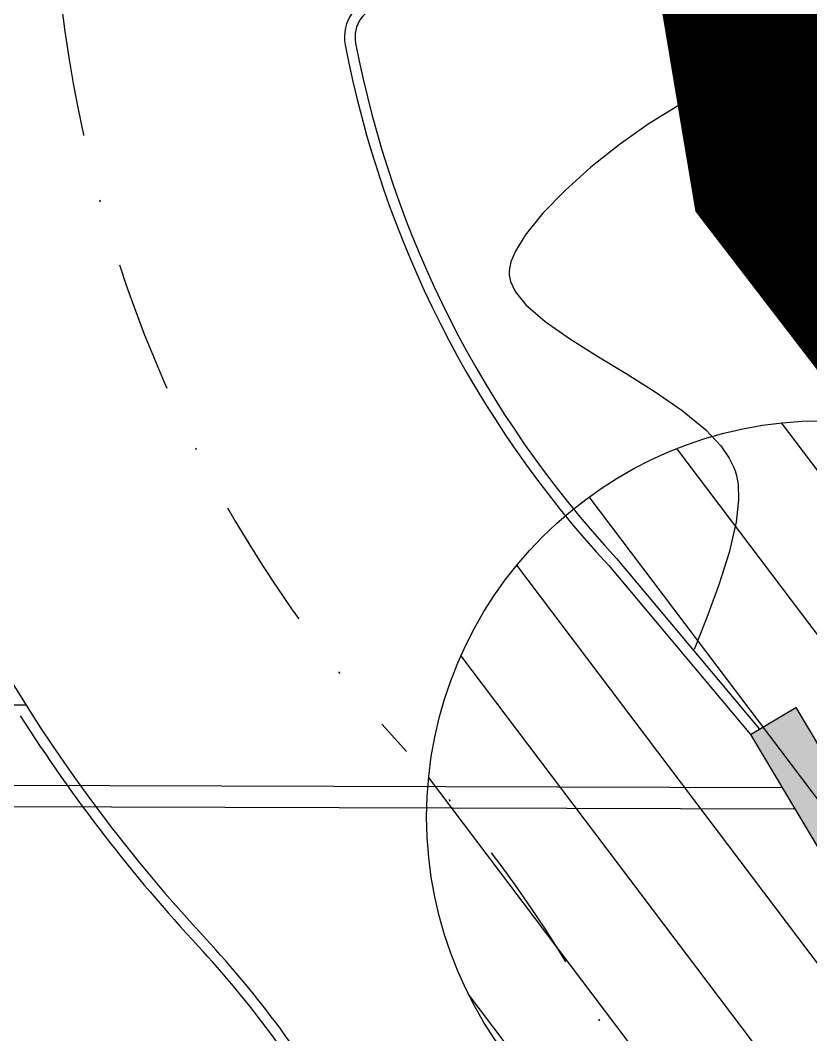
# Model space of a CAD drawing. Header units: feet. Extents: x 26064 to 27719, y 16802 to 28989.
# Drawn here: x 27492.46 to 27529.89, y 17822.44 to 17870.44 of the extents above; entities that cross this region are included whole.
import ezdxf

# ---------------------------------------------------------------- set-up
doc = ezdxf.new("R2010")
doc.units = ezdxf.units.FT
doc.header["$LTSCALE"] = 50
doc.header["$MEASUREMENT"] = 0
for name, pattern in [('CENTERPL', [0.25, 0.125, -0.0625, 0, -0.0625]), ('HIDDEN', [0.375, 0.25, -0.125]), ('HIDN25', [0.0938, 0.0625, -0.0313])]:
    doc.linetypes.add(name, pattern=pattern)
for name, color, linetype in [('CL-ROADS', 9, 'CENTERPL'), ('CONT-MNR', 55, 'HIDN25'), ('CURB-B', 4, 'Continuous'), ('CURB-F', 32, 'Continuous'), ('INLET PROTECTION', 1, 'HIDDEN'), ('INLET-HATCH', 9, 'Continuous'), ('INLETS-PRIVATE', 6, 'Continuous'), ('SD-OUTER-PRIVATE', 6, 'Continuous'), ('SILT FENCE', 200, 'Continuous'), ('SILT_FENCE', 1, 'HIDDEN')]:
    doc.layers.add(name, color=color, linetype=linetype)

msp = doc.modelspace()

# ---------------------------------------------------------------- hatches: boundary and pattern name
at = {"layer": 'INLET PROTECTION', "linetype": 'Continuous'}
h = msp.add_hatch(dxfattribs=at)
h.set_pattern_fill('ANSI31', scale=37.499998, angle=262.088978, style=0)
h.set_pattern_definition([(307.088978, (51641.443, -5431.985), (3.7392183, 2.82681806), [])])
edge = h.paths.add_edge_path()
edge.add_arc((27530.4547, 17832.74124), 18.75, 0, 360)

# ---------------------------------------------------------------- linework, layer by layer
at = {"layer": 'CL-ROADS', "color": 7}
for centre, start, end in [((27556.95874, 17878.66763), 186.8654551, 222.8297258), ((27464.55321, 17793.01007), 8.5303882, 42.8297258)]:
    msp.add_arc(centre, 63, start, end, dxfattribs=at)
at = {"layer": 'CONT-MNR', "color": 7, "extrusion": (0.9885, 0.151223, 0)}
msp.add_line((27528.69647, 17870.43669, 637), (27528.62055, 17870.93292, 637), dxfattribs=at)
at = {"layer": 'CONT-MNR', "color": 7}
for p, q in [((27528.82635, 17869.98337, 637), (27528.69647, 17870.43669, 637)), ((27529.13914, 17868.98781, 637), (27528.82635, 17869.98337, 637)), ((27529.61198, 17867.52144, 637), (27529.13914, 17868.98781, 637)), ((27526.94173, 17867.79498, 638), (27526.10109, 17867.57515, 638)), ((27527.79226, 17867.81356, 638), (27527.48192, 17867.84269, 638)), ((27527.93114, 17867.77969, 638), (27527.79226, 17867.81356, 638)), ((27528.26768, 17867.57358, 638), (27528.03962, 17867.73498, 638)), ((27529.16775, 17866.3219, 638), (27528.63541, 17867.16138, 638)), ((27520.81299, 17864.53736, 638), (27519.48221, 17863.47992, 638)), ((27517.20662, 17861.30702, 638), (27516.37511, 17860.27717, 638)), ((27516.37511, 17860.27717, 638), (27515.90857, 17859.51948, 638)), ((27515.69358, 17859.00421, 638), (27515.62131, 17858.69106, 638)), ((27515.60784, 17858.54463, 638), (27515.61115, 17858.38874, 638)), ((27515.89338, 17857.60781, 638), (27516.39895, 17856.97955, 638)), ((27521.14728, 17853.72283, 638), (27522.51943, 17852.8608, 638)), ((27522.51943, 17852.8608, 638), (27523.80292, 17851.97227, 638)), ((27524.91638, 17851.05354, 638), (27525.63006, 17850.29435, 638)), ((27526.0347, 17849.70959, 638), (27526.23249, 17849.312, 638)), ((27526.30784, 17849.11078, 638), (27526.36807, 17848.90408, 638)), ((27526.47674, 17847.74287, 638), (27526.36444, 17846.68578, 638)), ((27526.03064, 17845.24818, 638), (27525.54371, 17843.7302, 638))]:
    msp.add_line(p, q, dxfattribs=at)
at = {"layer": 'CONT-MNR', "color": 7, "extrusion": (-0.380422, 0.924813, 0)}
msp.add_line((27526.10109, 17867.57515, 638), (27524.89761, 17867.0801, 638), dxfattribs=at)
at = {"layer": 'CONT-MNR', "color": 7, "extrusion": (0.087965, -0.996124, 0)}
msp.add_line((27527.48192, 17867.84269, 638), (27526.94173, 17867.79498, 638), dxfattribs=at)
at = {"layer": 'CONT-MNR', "color": 7, "extrusion": (-0.381021, -0.924566, 0)}
msp.add_line((27528.03962, 17867.73498, 638), (27527.93114, 17867.77969, 638), dxfattribs=at)
at = {"layer": 'CONT-MNR', "color": 7, "extrusion": (0.746215, 0.665705, 0)}
msp.add_line((27528.63541, 17867.16138, 638), (27528.26768, 17867.57358, 638), dxfattribs=at)
at = {"layer": 'CONT-MNR', "color": 7, "extrusion": (0.950483, 0.310775, 0)}
msp.add_line((27530.22202, 17865.65568, 637), (27529.61198, 17867.52144, 637), dxfattribs=at)
at = {"layer": 'CONT-MNR', "color": 7, "extrusion": (0.468348, -0.883544, 0)}
msp.add_line((27524.89761, 17867.0801, 638), (27523.57733, 17866.38025, 638), dxfattribs=at)
at = {"layer": 'CONT-MNR', "color": 7, "extrusion": (0.529594, -0.848251, 0)}
msp.add_line((27523.57733, 17866.38025, 638), (27522.19691, 17865.5184, 638), dxfattribs=at)
at = {"layer": 'CONT-MNR', "color": 7, "extrusion": (0.896259, 0.443531, 0)}
msp.add_line((27529.8883, 17864.86587, 638), (27529.16775, 17866.3219, 638), dxfattribs=at)
at = {"layer": 'CONT-MNR', "color": 7, "extrusion": (0.578318, -0.815812, 0)}
msp.add_line((27522.19691, 17865.5184, 638), (27520.81299, 17864.53736, 638), dxfattribs=at)
at = {"layer": 'CONT-MNR', "color": 7, "extrusion": (-0.66631, 0.745675, 0)}
msp.add_line((27519.48221, 17863.47992, 638), (27518.2612, 17862.38887, 638), dxfattribs=at)
at = {"layer": 'CONT-MNR', "color": 7, "extrusion": (0.716074, -0.698024, 0)}
msp.add_line((27518.2612, 17862.38887, 638), (27517.20662, 17861.30702, 638), dxfattribs=at)
at = {"layer": 'CONT-MNR', "color": 7, "extrusion": (0.922894, -0.385054, 0)}
msp.add_line((27515.90857, 17859.51948, 638), (27515.69358, 17859.00421, 638), dxfattribs=at)
at = {"layer": 'CONT-MNR', "color": 7, "extrusion": (0.995799, -0.091569, 0)}
msp.add_line((27515.62131, 17858.69106, 638), (27515.60784, 17858.54463, 638), dxfattribs=at)
at = {"layer": 'CONT-MNR', "color": 7, "extrusion": (0.980995, 0.194034, 0)}
msp.add_line((27515.61115, 17858.38874, 638), (27515.67286, 17858.07675, 638), dxfattribs=at)
at = {"layer": 'CONT-MNR', "color": 7, "extrusion": (0.90493, 0.425561, 0)}
msp.add_line((27515.67286, 17858.07675, 638), (27515.89338, 17857.60781, 638), dxfattribs=at)
at = {"layer": 'CONT-MNR', "color": 7, "extrusion": (-0.65553, -0.755169, 0)}
msp.add_line((27516.39895, 17856.97955, 638), (27517.31229, 17856.18671, 638), dxfattribs=at)
at = {"layer": 'CONT-MNR', "color": 7, "extrusion": (0.573252, 0.819379, 0)}
msp.add_line((27517.31229, 17856.18671, 638), (27518.46236, 17855.38211, 638), dxfattribs=at)
at = {"layer": 'CONT-MNR', "color": 7, "extrusion": (0.531939, 0.846783, 0)}
msp.add_line((27518.46236, 17855.38211, 638), (27519.76781, 17854.56204, 638), dxfattribs=at)
at = {"layer": 'CONT-MNR', "color": 7, "extrusion": (0.519733, 0.854329, 0)}
msp.add_line((27519.76781, 17854.56204, 638), (27521.14728, 17853.72283, 638), dxfattribs=at)
at = {"layer": 'CONT-MNR', "color": 7, "extrusion": (-0.636433, -0.771332, 0)}
msp.add_line((27523.80292, 17851.97227, 638), (27524.91638, 17851.05354, 638), dxfattribs=at)
at = {"layer": 'CONT-MNR', "color": 7, "extrusion": (0.822321, 0.569023, 0)}
msp.add_line((27525.63006, 17850.29435, 638), (27526.0347, 17849.70959, 638), dxfattribs=at)
at = {"layer": 'CONT-MNR', "color": 7, "extrusion": (0.936486, 0.350705, 0)}
msp.add_line((27526.23249, 17849.312, 638), (27526.30784, 17849.11078, 638), dxfattribs=at)
at = {"layer": 'CONT-MNR', "color": 7, "extrusion": (0.983736, 0.179621, 0)}
msp.add_line((27526.36807, 17848.90408, 638), (27526.44845, 17848.46387, 638), dxfattribs=at)
at = {"layer": 'CONT-MNR', "color": 7, "extrusion": (0.999231, 0.039202, 0)}
msp.add_line((27526.44845, 17848.46387, 638), (27526.47674, 17847.74287, 638), dxfattribs=at)
at = {"layer": 'CONT-MNR', "color": 7, "extrusion": (0.974087, -0.226174, 0)}
msp.add_line((27526.36444, 17846.68578, 638), (27526.03064, 17845.24818, 638), dxfattribs=at)
at = {"layer": 'CONT-MNR', "color": 7, "extrusion": (0.937501, -0.347983, 0)}
msp.add_line((27525.54371, 17843.7302, 638), (27524.96983, 17842.18412, 638), dxfattribs=at)
at = {"layer": 'CONT-MNR', "color": 7, "extrusion": (0.931432, -0.363915, 0)}
msp.add_line((27524.96983, 17842.18412, 638), (27524.37521, 17840.6622, 638), dxfattribs=at)
at = {"layer": 'CURB-B', "color": 7, "flags": 128}
for points in [[(27509.60571, 17871.12986, 0.42878178), (27508.34121, 17869.36248)], [(27508.34121, 17869.36248, 0.14084375), (27520.69973, 17844.96995)], [(27492.46494, 17837.524, 0.04520313), (27500.90873, 17826.60377)], [(27507.35159, 17817.89991, 0.05500657), (27500.88852, 17826.62555)]]:
    msp.add_lwpolyline(points, format="xyb", dxfattribs=at)
msp.add_lwpolyline([(27520.69973, 17844.96995), (27527.46855, 17836.89517)], dxfattribs=at)
at = {"layer": 'CURB-F', "color": 7}
for p, q in [((27520.32475, 17844.63896), (27527.03358, 17836.63575)), ((27492.74014, 17838.02319), (27480.36113, 17838.05932)), ((27527.03358, 17836.63575), (27532.15581, 17828.04723))]:
    msp.add_line(p, q, dxfattribs=at)
for centre, radius, start, end in [((27509.81447, 17869.64446), 2, 98, 190.835088), ((27556.95874, 17878.66763), 50, 190.835088, 222.888467), ((27556.95874, 17878.66763), 76, 199.2586009, 222.8884669), ((27464.58279, 17792.97755), 50.00045, 30.230602, 42.824224)]:
    msp.add_arc(centre, radius, start, end, dxfattribs=at)
at = {"layer": 'INLET PROTECTION', "color": 7, "linetype": 'Continuous'}
msp.add_circle((27530.4547, 17832.74124), 18.75, dxfattribs=at)
at = {"layer": 'INLET-HATCH', "color": 7}
msp.add_solid([(27529.18071, 17837.91631), (27534.30294, 17829.32779), (27527.03358, 17836.63575), (27532.15581, 17828.04723)], dxfattribs=at)
at = {"layer": 'INLETS-PRIVATE', "color": 7}
for p, q in [((27527.03358, 17836.63575), (27529.18071, 17837.91631)), ((27529.18071, 17837.91631), (27534.30294, 17829.32779)), ((27527.03358, 17836.63575), (27532.15581, 17828.04723))]:
    msp.add_line(p, q, dxfattribs=at)
at = {"layer": 'SD-OUTER-PRIVATE', "color": 7}
for p, q in [((27489.55863, 17834.24517), (27528.52716, 17834.13143)), ((27489.55571, 17833.24517), (27529.12461, 17833.12969))]:
    msp.add_line(p, q, dxfattribs=at)
at = {"layer": 'SILT FENCE', "linetype": 'Continuous', "const_width": 10, "flags": 128}
msp.add_lwpolyline([(27571.18993, 17113.92892), (27571.18993, 17648.08742), (27565.85877, 17658.64102), (27561.96805, 17673.0828), (27561.96805, 17792.50513), (27529.07287, 17872.54221), (27515.83663, 17965.7443), (27485.76855, 17981.4147), (26810.18741, 17983.35403), (26801.24797, 17983.84578), (26736.9852, 17997.16402), (26717.6278, 17998.68722), (26707.45353, 17998.94141), (26541.31565, 17998.97573), (26439.41486, 17996.83872), (26373.56271, 17989.8501), (26343.25903, 17981.11433), (26323.44511, 17981.69672), (26251.9082, 18008.79492), (26227.05969, 18020.52676)], dxfattribs=at)
at = {"layer": 'SILT_FENCE', "color": 3, "linetype": 'Continuous', "flags": 128}
msp.add_lwpolyline([(27533.53572, 17929.25579, 13.33, 13.33, 0), (27526.85733, 17911.67789, 13.33, 13.33, 0), (27526.92654, 17901.15946, 13.33, 13.33, 0), (27527.68261, 17882.34328, 13.33, 13.33, 0), (27530.72543, 17864.13117, 13.33, 13.33, 0), (27536.80749, 17856.21764, 13.33, 13.33, 0), (27552.79872, 17834.78277, 13.33, 13.33, 0), (27555.09346, 17829.87176, 13.33, 13.33, 0), (27571.56538, 17801.6497, 13.33333, 13.33333, 0)], format="xyseb", dxfattribs=at)

doc.saveas('drawing.dxf')
